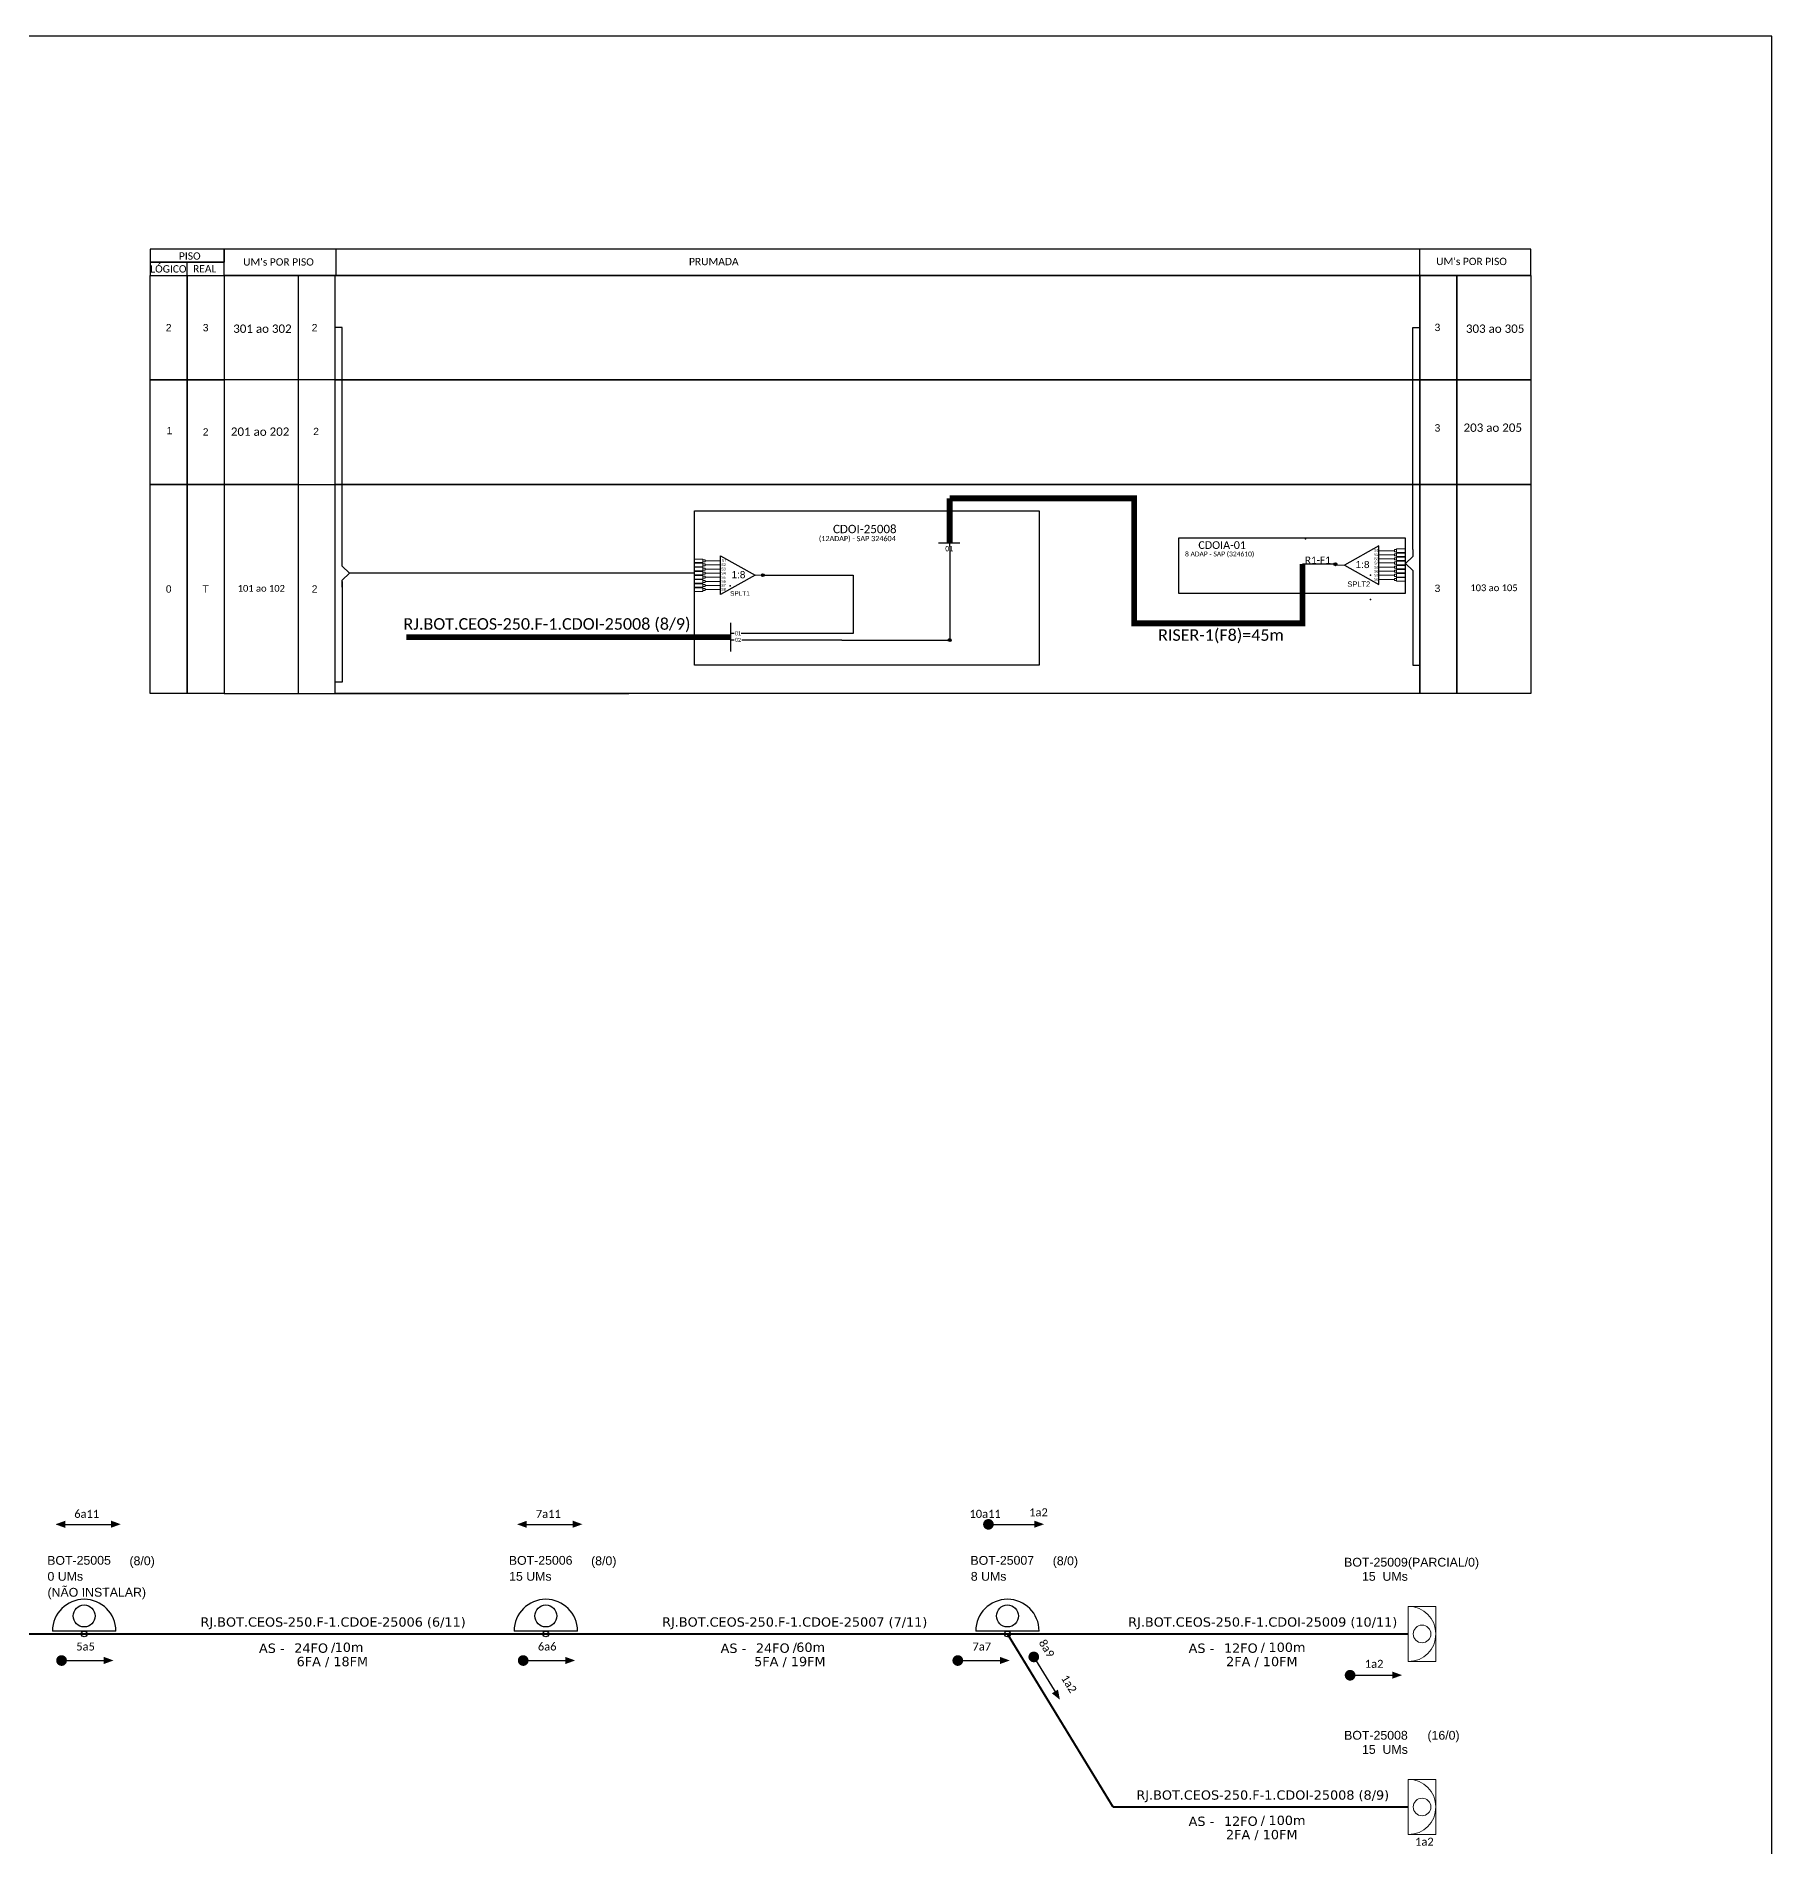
# Model space of a CAD drawing. Header units: metres. Extents: x 694 to 2151, y 611 to 1205.
# Drawn here: x 1234.4 to 1534.9, y 891.5 to 1205 of the extents above; entities that cross this region are included whole.
import ezdxf
from ezdxf.enums import TextEntityAlignment as Align

# ---------------------------------------------------------------- set-up
doc = ezdxf.new("R2010")
doc.units = ezdxf.units.M
for name, color, linetype, lineweight in [("20.0-LEGENDA DOS CDO'S", 1, 'Continuous', 0), ('20.1-CDO_INTERIOR', 1, 'Continuous', 0), ('20.2-CDO_POSTE', 1, 'Continuous', 5), ('40.1-ETIQUETAS', 1, 'Continuous', 20)]:
    doc.layers.add(name, color=color, linetype=linetype, lineweight=lineweight)
for name, color, linetype in [('CABO OPTICO EXISTENTE', 5, 'Continuous'), ('CAP a instalar', 1, 'Continuous'), ('CD de instalação futura', 8, 'Continuous'), ('label_cabos', 7, 'Continuous'), ('SETA', 7, 'Continuous')]:
    doc.layers.add(name, color=color, linetype=linetype)
doc.styles.add('ARIAL', font='arial.ttf')
doc.styles.add('siredit', font='verdana.ttf')
doc.styles.get("Standard").update_dxf_attribs({"font": 'arial.ttf'})
doc.styles.add('WMF-Calibri0', font='calibri.ttf')
doc.linetypes.add('FENCELINE1', pattern='A,0.25,-0.1,[133,ltypeshp.shx,S=0.1,R=0,X=-0.1,Y=0],-0.1,1', length=1.45)

# ---------------------------------------------------------------- blocks, each defined once
blk = doc.blocks.new('CDOE-TEXTO PADRÃO')
at = {"layer": "20.0-LEGENDA DOS CDO'S", "color": 0, "style": 'ARIAL'}
for tag, p in [('CDO_N', (0.49, 7.39)), ('CORDOALHA', (0.5, 4.33)), ('SAP', (0.51, 1.67)), ('SPLITER_1', (0.59, -0.91)), ('SPLITER_2', (0.6, -3.55)), ('(XX-XX_F)S', (0.54, -8.29)), ('(XX-XX_L)S', (0.55, -10.83)), ('UMS', (0.55, -13.15))]:
    blk.add_attdef(tag, p, '', height=1.7, rotation=0.118, dxfattribs=at)
blk.add_attdef('FIBRAS_UTILIZADAS', text='', height=1.7, rotation=0.118, dxfattribs=at).set_placement((19.77, 7.43), align=Align.CENTER)
blk = doc.blocks.new('ETIQUETA_RS5F')
at = {"layer": '40.1-ETIQUETAS', "color": 0, "style": 'siredit'}
blk.add_text('/', height=1.5, dxfattribs=at).set_placement((1.55, -1.95), align=Align.MIDDLE_RIGHT)
for tag, p in [('ETIQUETA_R_PRIMARIA', (1.18, 4.1)), ('ETIQUETA_R_SECUNDARIA', (1.18, 2.1)), ('F_ATIVAS/F_MORTAS', (1.11, -4.24))]:
    blk.add_attdef(tag, text='', height=1.5, dxfattribs=at).set_placement(p, align=Align.MIDDLE_CENTER)
for tag, p in [('TIPO_CABO', (-6.62, -2.12)), ('CAP_CABO', (0.37, -2.09))]:
    blk.add_attdef(tag, text='', height=1.5, dxfattribs=at).set_placement(p, align=Align.MIDDLE_RIGHT)
blk.add_attdef('METROS', text='', height=1.5, dxfattribs=at).set_placement((2.11, -1.95), align=Align.MIDDLE_LEFT)
for tag, p in [('FUSÃO_1', (0.82, -8.39)), ('FUSÃO_2', (0.82, -10.6)), ('FUSÃO_3', (0.82, -12.93)), ('FUSÃO_4', (0.82, -15.14)), ('FUSÃO_5', (0.82, -17.16))]:
    blk.add_attdef(tag, text='', height=1.5, dxfattribs=at).set_placement(p, align=Align.CENTER)
blk = doc.blocks.new('CDOI_INT')
at = {"layer": '20.1-CDO_INTERIOR', "color": 0, "lineweight": 18}
blk.add_lwpolyline([(4.25, -4.25), (4.25, 4.25), (0, 4.25), (0, -4.25)], close=True, dxfattribs=at)
blk.add_circle((2.12, 0), 1.36, dxfattribs=at)
blk.add_arc((0, 0), 4.25, 270, 90, dxfattribs=at)
at = {"layer": "20.0-LEGENDA DOS CDO'S", "color": 0, "style": 'ARIAL'}
for tag, p in [('CDO_N', (-0.08, 10.38)), ('SPLITER_1', (21.18, 10.38)), ('SURVEY', (-0.08, 8.2)), ('SPLITER_2', (21.19, 8.68)), ('SAP', (-0.08, 6.23)), ('1:XX', (5.94, -2.22)), ('UMS', (5.94, -4.24))]:
    blk.add_attdef(tag, p, '', height=1.36, dxfattribs=at)
blk.add_attdef('FIBRAS_UTILIZADAS', text='', height=1.36, dxfattribs=at).set_placement((15.34, 10.38), align=Align.CENTER)
blk = doc.blocks.new('SPLT_1-8_SC-APC')
at = {"color": 1}
blk.add_lwpolyline([(-7.37, -2.1), (-17.04, -7.55), (-7.37, -13), (-7.37, -2.1)], dxfattribs=at)
at = {"color": 3, "lineweight": 0}
for points in [[(-2.99, -3.51), (-7.37, -3.51)], [(-7.37, -4.66), (-2.99, -4.66)], [(-2.41, -3.02), (-2.41, -4)], [(-2.41, -3.02), (0, -3.02)], [(-2.41, -4), (0, -4)], [(-2.41, -4.17), (-2.41, -5.16)], [(-2.41, -4.17), (0, -4.17)], [(-7.37, -5.82), (-2.99, -5.82)], [(-7.37, -6.97), (-2.99, -6.97)], [(-7.37, -8.12), (-2.99, -8.12)], [(-7.37, -9.28), (-2.99, -9.28)], [(-2.41, -5.16), (0, -5.16)], [(-2.41, -5.32), (-2.41, -6.31)], [(-2.41, -5.32), (0, -5.32)], [(-2.41, -6.31), (0, -6.31)], [(-2.41, -6.48), (-2.41, -7.46)], [(-2.41, -6.48), (0, -6.48)], [(-2.41, -7.46), (0, -7.46)], [(-2.41, -7.63), (-2.41, -8.62)], [(-2.41, -7.63), (0, -7.63)], [(-2.41, -8.62), (0, -8.62)], [(-2.41, -8.78), (-2.41, -9.77)], [(-2.41, -8.78), (0, -8.78)], [(-2.41, -9.77), (0, -9.77)], [(-2.41, -9.94), (-2.41, -10.92)], [(-2.41, -9.94), (0, -9.94)], [(-7.37, -10.43), (-2.99, -10.43)], [(-7.37, -11.58), (-2.99, -11.58)], [(-2.41, -10.92), (0, -10.92)], [(-2.41, -11.09), (-2.41, -12.08)], [(-2.41, -11.09), (0, -11.09)], [(-2.41, -12.08), (0, -12.08)]]:
    blk.add_lwpolyline(points, dxfattribs=at)
for points in [[(-2.99, -3.22), (-2.41, -3.22), (-2.41, -3.8), (-2.99, -3.8)], [(-2.99, -4.38), (-2.41, -4.38), (-2.41, -4.95), (-2.99, -4.95)], [(-2.99, -5.53), (-2.41, -5.53), (-2.41, -6.1), (-2.99, -6.1)], [(-2.99, -6.68), (-2.41, -6.68), (-2.41, -7.26), (-2.99, -7.26)], [(-2.99, -7.84), (-2.41, -7.84), (-2.41, -8.41), (-2.99, -8.41)], [(-2.99, -8.99), (-2.41, -8.99), (-2.41, -9.56), (-2.99, -9.56)], [(-2.99, -10.14), (-2.41, -10.14), (-2.41, -10.72), (-2.99, -10.72)], [(-2.99, -11.3), (-2.41, -11.3), (-2.41, -11.87), (-2.99, -11.87)]]:
    blk.add_lwpolyline(points, close=True, dxfattribs=at)
at = {"color": 1, "lineweight": 0}
blk.add_lwpolyline([(-17.04, -7.55), (-19.26, -7.55)], dxfattribs=at)
at = {"color": 1, "style": 'ARIAL'}
for s, height, p in [('S1', 0.75, (-8.74, -3.78)), ('S2', 0.75, (-8.74, -4.97)), ('1:8', 2, (-13.91, -8.4)), ('S3', 0.75, (-8.74, -6.18)), ('S4', 0.75, (-8.74, -7.36)), ('S5', 0.75, (-8.74, -8.57)), ('S6', 0.75, (-8.74, -9.69)), ('S7', 0.75, (-8.74, -10.78)), ('S8', 0.75, (-8.74, -11.9))]:
    blk.add_text(s, height=height, dxfattribs=at).set_placement(p)
blk = doc.blocks.new('SPLITTER_')
blk.add_point((0, 0))
at = {"style": 'ARIAL', "flags": 4}
blk.add_attdef('SPLT', (0, -3.26), '', height=1.5, dxfattribs=at)
blk = doc.blocks.new('A$C415C251F')
at = {"color": 3}
blk.add_point((0, 0), dxfattribs=at)
blk = doc.blocks.new('LEG_CDOIA8_C-SPLT_DIR')
at = {"color": 3}
blk.add_blockref('A$C415C251F', (0, 0), dxfattribs=at)
at = {"color": 1, "style": 'WMF-Calibri0', "flags": 4}
blk.add_attdef('CDO', (-26.84, -2.61), '', height=2, dxfattribs=at)
blk.add_attdef('MODELO', text='', height=1.5, dxfattribs=at).set_placement((-22.23, -4.54), align=Align.CENTER)
at = {"style": 'ARIAL', "flags": 4}
blk.add_attdef('SPLITAGEM', text='', height=1.5, dxfattribs=at).set_placement((-18.36, -12.59), align=Align.CENTER)
blk = doc.blocks.new('SPLT_1-8_SC-APC_ESQ')
at = {"color": 3, "lineweight": 0}
for points in [[(2.41, -3.02), (0, -3.02)], [(2.41, -4), (0, -4)], [(2.41, -4.17), (0, -4.17)], [(2.41, -3.02), (2.41, -4)], [(2.41, -4.17), (2.41, -5.16)], [(2.99, -3.51), (7.37, -3.51)], [(7.37, -4.66), (2.99, -4.66)], [(2.41, -5.16), (0, -5.16)], [(2.41, -5.32), (0, -5.32)], [(2.41, -6.31), (0, -6.31)], [(2.41, -6.48), (0, -6.48)], [(2.41, -7.46), (0, -7.46)], [(2.41, -7.63), (0, -7.63)], [(2.41, -8.62), (0, -8.62)], [(2.41, -8.78), (0, -8.78)], [(2.41, -9.77), (0, -9.77)], [(2.41, -9.94), (0, -9.94)], [(2.41, -5.32), (2.41, -6.31)], [(2.41, -6.48), (2.41, -7.46)], [(2.41, -7.63), (2.41, -8.62)], [(2.41, -8.78), (2.41, -9.77)], [(2.41, -9.94), (2.41, -10.92)], [(7.37, -5.82), (2.99, -5.82)], [(7.37, -6.97), (2.99, -6.97)], [(7.37, -8.12), (2.99, -8.12)], [(7.37, -9.28), (2.99, -9.28)], [(2.41, -10.92), (0, -10.92)], [(2.41, -11.09), (0, -11.09)], [(2.41, -12.08), (0, -12.08)], [(2.41, -11.09), (2.41, -12.08)], [(7.37, -10.43), (2.99, -10.43)], [(7.37, -11.58), (2.99, -11.58)]]:
    blk.add_lwpolyline(points, dxfattribs=at)
for points in [[(2.99, -3.22), (2.41, -3.22), (2.41, -3.8), (2.99, -3.8)], [(2.99, -4.38), (2.41, -4.38), (2.41, -4.95), (2.99, -4.95)], [(2.99, -5.53), (2.41, -5.53), (2.41, -6.1), (2.99, -6.1)], [(2.99, -6.68), (2.41, -6.68), (2.41, -7.26), (2.99, -7.26)], [(2.99, -7.84), (2.41, -7.84), (2.41, -8.41), (2.99, -8.41)], [(2.99, -8.99), (2.41, -8.99), (2.41, -9.56), (2.99, -9.56)], [(2.99, -10.14), (2.41, -10.14), (2.41, -10.72), (2.99, -10.72)], [(2.99, -11.3), (2.41, -11.3), (2.41, -11.87), (2.99, -11.87)]]:
    blk.add_lwpolyline(points, close=True, dxfattribs=at)
at = {"color": 1}
blk.add_lwpolyline([(7.37, -2.1), (17.04, -7.55), (7.37, -13), (7.37, -2.1)], dxfattribs=at)
at = {"color": 1, "lineweight": 0}
blk.add_lwpolyline([(17.04, -7.55), (19.26, -7.55)], dxfattribs=at)
at = {"color": 1, "style": 'ARIAL'}
for s, height, p in [('S2', 0.75, (7.56, -4.97)), ('S1', 0.75, (7.7, -3.78)), ('S5', 0.75, (7.55, -8.57)), ('S3', 0.75, (7.55, -6.18)), ('S4', 0.75, (7.55, -7.36)), ('S6', 0.75, (7.55, -9.69)), ('S7', 0.75, (7.55, -10.78)), ('1:8', 2, (10.45, -8.4)), ('S8', 0.75, (7.55, -11.9))]:
    blk.add_text(s, height=height, dxfattribs=at).set_placement(p)

msp = doc.modelspace()

# ---------------------------------------------------------------- hatches: boundary and pattern name
h = msp.add_hatch(color=3)
h.dxf.hatch_style = 1
edge = h.paths.add_edge_path()
edge.add_arc((1459.32, 1113.55), 0.256, 0, 360)
h = msp.add_hatch(color=3)
h.dxf.hatch_style = 1
edge = h.paths.add_edge_path()
edge.add_arc((1360.22, 1111.66), 0.256, 0, 360)
h = msp.add_hatch(color=3)
h.dxf.hatch_style = 1
edge = h.paths.add_edge_path()
edge.add_arc((1392.54, 1100.41), 0.256, 0, 360)

# ---------------------------------------------------------------- linework, layer by layer
for p, q in [((1266.93, 1168.12), (1266.93, 1168.12)), ((1266.93, 1168.12), (1266.93, 1165.84)), ((1390.74, 1168.12), (1266.93, 1168.12)), ((1266.93, 1168.12), (1266.93, 1168.12)), ((1266.93, 1168.12), (1266.93, 1165.84)), ((1390.74, 1168.12), (1266.93, 1168.12)), ((1493.14, 1168.12), (1390.74, 1168.12)), ((1493.14, 1168.12), (1473.94, 1168.12)), ((1473.94, 1163.57), (1473.94, 1168.12)), ((1473.94, 1163.57), (1473.94, 1168.12)), ((1493.14, 1163.57), (1493.14, 1168.12)), ((1493.14, 1163.57), (1493.14, 1168.12)), ((1473.94, 1163.57), (1266.93, 1163.57)), ((1266.93, 1163.57), (1473.94, 1163.57)), ((1473.94, 1163.57), (1266.93, 1163.57)), ((1266.93, 1163.57), (1473.94, 1163.57)), ((1279.73, 1163.57), (1279.73, 1091.15)), ((1286.12, 1163.57), (1286.12, 1091.15)), ((1480.34, 1163.57), (1473.94, 1163.57)), ((1473.94, 1163.57), (1473.94, 1145.46)), ((1473.94, 1163.57), (1480.34, 1163.57)), ((1473.94, 1145.46), (1473.94, 1163.57)), ((1480.34, 1163.57), (1473.94, 1163.57)), ((1473.94, 1163.57), (1473.94, 1145.46)), ((1473.94, 1163.57), (1480.34, 1163.57)), ((1473.94, 1145.46), (1473.94, 1163.57)), ((1493.14, 1163.57), (1480.34, 1163.57)), ((1480.34, 1163.57), (1493.14, 1163.57)), ((1480.34, 1145.46), (1480.34, 1163.57)), ((1480.34, 1163.57), (1480.34, 1145.46)), ((1493.14, 1163.57), (1480.34, 1163.57)), ((1480.34, 1163.57), (1493.14, 1163.57)), ((1480.34, 1145.46), (1480.34, 1163.57)), ((1480.34, 1163.57), (1480.34, 1145.46)), ((1493.14, 1163.57), (1493.14, 1145.46)), ((1493.14, 1163.57), (1493.14, 1145.46)), ((1254.13, 1145.46), (1260.53, 1145.46)), ((1254.13, 1127.36), (1254.13, 1145.46)), ((1254.13, 1145.46), (1260.53, 1145.46)), ((1254.13, 1127.36), (1254.13, 1145.46)), ((1260.53, 1145.46), (1260.53, 1127.36)), ((1260.53, 1145.46), (1266.93, 1145.46)), ((1260.53, 1127.36), (1260.53, 1145.46)), ((1260.53, 1145.46), (1260.53, 1127.36)), ((1260.53, 1145.46), (1266.93, 1145.46)), ((1260.53, 1127.36), (1260.53, 1145.46)), ((1266.93, 1145.46), (1266.93, 1127.36)), ((1279.73, 1145.46), (1266.93, 1145.46)), ((1266.93, 1145.46), (1266.93, 1127.36)), ((1266.93, 1145.46), (1266.93, 1127.36)), ((1279.73, 1145.46), (1266.93, 1145.46)), ((1266.93, 1145.46), (1266.93, 1127.36)), ((1473.94, 1145.46), (1286.12, 1145.46)), ((1473.94, 1145.46), (1286.12, 1145.46)), ((1480.34, 1145.46), (1473.94, 1145.46)), ((1480.34, 1145.46), (1473.94, 1145.46)), ((1493.14, 1145.46), (1480.34, 1145.46)), ((1493.14, 1145.46), (1480.34, 1145.46)), ((1254.13, 1127.36), (1260.53, 1127.36)), ((1254.13, 1091.15), (1254.13, 1127.36)), ((1260.53, 1127.36), (1254.13, 1127.36)), ((1254.13, 1127.36), (1260.53, 1127.36)), ((1254.13, 1091.15), (1254.13, 1127.36)), ((1260.53, 1127.36), (1254.13, 1127.36)), ((1260.53, 1127.36), (1260.53, 1091.15)), ((1260.53, 1127.36), (1266.93, 1127.36)), ((1260.53, 1091.15), (1260.53, 1127.36)), ((1266.93, 1127.36), (1260.53, 1127.36)), ((1260.53, 1127.36), (1260.53, 1091.15)), ((1260.53, 1127.36), (1266.93, 1127.36)), ((1260.53, 1091.15), (1260.53, 1127.36)), ((1266.93, 1127.36), (1260.53, 1127.36)), ((1266.93, 1127.36), (1266.93, 1091.15)), ((1279.73, 1127.36), (1266.93, 1127.36)), ((1266.93, 1127.36), (1266.93, 1091.15)), ((1266.93, 1127.36), (1279.73, 1127.36)), ((1266.93, 1127.36), (1266.93, 1091.15)), ((1279.73, 1127.36), (1266.93, 1127.36)), ((1266.93, 1127.36), (1266.93, 1091.15)), ((1266.93, 1127.36), (1279.73, 1127.36)), ((1266.93, 1091.15), (1336.97, 1091.15)), ((1266.93, 1091.15), (1336.97, 1091.15))]:
    msp.add_line(p, q)
at = {"color": 8}
msp.add_line((1248.19, 928.83), (1237.2, 928.83), dxfattribs=at)
at = {"color": 5}
msp.add_line((1408.04, 928.83), (1397.05, 928.83), dxfattribs=at)
at = {"color": 7}
msp.add_lwpolyline([(693.87, 610.98), (1534.87, 610.98), (1534.87, 1204.98), (693.87, 1204.98)], close=True, dxfattribs=at)
at = {"color": 0}
for points in [[(1254.13, 1165.84), (1266.93, 1165.84), (1266.93, 1168.12), (1254.13, 1168.12)], [(1254.13, 1165.84), (1266.93, 1165.84), (1266.93, 1168.12), (1254.13, 1168.12)], [(1254.13, 1163.57), (1266.93, 1163.57), (1266.93, 1165.84), (1254.13, 1165.84)], [(1254.13, 1163.57), (1266.93, 1163.57), (1266.93, 1165.84), (1254.13, 1165.84)]]:
    msp.add_lwpolyline(points, close=True, dxfattribs=at)
for points in [[(1286.31, 1163.57), (1286.31, 1168.12)], [(1286.31, 1163.57), (1286.31, 1168.12)], [(1260.53, 1163.57), (1260.53, 1165.84)], [(1260.53, 1163.57), (1260.53, 1165.84)], [(1286.12, 1145.46), (1279.73, 1145.46)], [(1286.12, 1145.46), (1279.73, 1145.46)], [(1286.12, 1145.46), (1473.94, 1145.46), (1473.94, 1127.36), (1286.12, 1127.36)], [(1286.12, 1145.46), (1473.94, 1145.46), (1473.94, 1127.36), (1286.12, 1127.36)], [(1279.73, 1127.36), (1286.12, 1127.36)], [(1279.73, 1127.36), (1286.12, 1127.36)], [(1286.12, 1127.36), (1473.94, 1127.36), (1473.94, 1091.15), (1286.12, 1091.15)], [(1286.12, 1127.36), (1473.94, 1127.36), (1473.94, 1091.15), (1286.12, 1091.15)], [(1266.93, 1091.15), (1254.13, 1091.15)]]:
    msp.add_lwpolyline(points)
for points in [[(1254.13, 1163.57), (1260.53, 1163.57), (1260.53, 1145.46), (1254.13, 1145.46)], [(1254.13, 1163.57), (1260.53, 1163.57), (1260.53, 1145.46), (1254.13, 1145.46)], [(1260.53, 1163.57), (1266.93, 1163.57), (1266.93, 1145.46), (1260.53, 1145.46)], [(1260.53, 1163.57), (1266.93, 1163.57), (1266.93, 1145.46), (1260.53, 1145.46)], [(1473.94, 1145.46), (1480.34, 1145.46), (1480.34, 1127.36), (1473.94, 1127.36)], [(1473.94, 1145.46), (1480.34, 1145.46), (1480.34, 1127.36), (1473.94, 1127.36)], [(1480.34, 1145.46), (1493.14, 1145.46), (1493.14, 1127.36), (1480.34, 1127.36)], [(1480.34, 1145.46), (1493.14, 1145.46), (1493.14, 1127.36), (1480.34, 1127.36)], [(1473.94, 1127.36), (1480.34, 1127.36), (1480.34, 1091.15), (1473.94, 1091.15)], [(1473.94, 1127.36), (1480.34, 1127.36), (1480.34, 1091.15), (1473.94, 1091.15)], [(1480.34, 1127.36), (1493.14, 1127.36), (1493.14, 1091.15), (1480.34, 1091.15)], [(1480.34, 1127.36), (1493.14, 1127.36), (1493.14, 1091.15), (1480.34, 1091.15)]]:
    msp.add_lwpolyline(points, close=True)
at = {"color": 3}
for points in [[(1287.38, 1125.16), (1287.38, 1154.53), (1286.12, 1154.53)], [(1472.71, 1116.1), (1472.71, 1154.52), (1473.94, 1154.52)], [(1287.38, 1113.2), (1287.38, 1127.36)], [(1287.38, 1109.56), (1287.38, 1110.79), (1288.64, 1111.99), (1287.38, 1113.2), (1287.38, 1113.2)], [(1472.71, 1116.1), (1472.71, 1114.87), (1471.46, 1113.66), (1472.71, 1112.46), (1472.71, 1112.46)], [(1287.38, 1110.55), (1287.38, 1093.13), (1286.12, 1093.13)], [(1348.34, 1111.99), (1288.64, 1111.99)], [(1360.22, 1111.66), (1375.82, 1111.66)], [(1375.82, 1111.66), (1375.82, 1101.57)], [(1472.71, 1112.46), (1472.71, 1096.09), (1473.94, 1096.09)], [(1355.22, 1101.57), (1354.57, 1101.57)], [(1375.82, 1101.57), (1356.44, 1101.57)]]:
    msp.add_lwpolyline(points, dxfattribs=at)
at = {"color": 1}
for points in [[(1408.06, 1096.06), (1348.34, 1096.06), (1348.34, 1122.8), (1408.06, 1122.8)], [(1408.06, 1122.8), (1408.06, 1096.06)], [(1354.57, 1103.41), (1354.61, 1098.44)]]:
    msp.add_lwpolyline(points, dxfattribs=at)
at = {"color": 5, "const_width": 1}
for points in [[(1392.54, 1124.97), (1392.54, 1117.24), (1392.54, 1117.24), (1392.54, 1117.24)], [(1453.61, 1113.57), (1453.61, 1103.31), (1424.49, 1103.31), (1424.49, 1124.97), (1392.54, 1124.97)]]:
    msp.add_lwpolyline(points, dxfattribs=at)
at = {"color": 5}
for points in [[(1390.59, 1117.24), (1394.3, 1117.24)], [(1392.54, 1116.63), (1392.54, 1117.24)], [(1392.54, 1116.63), (1392.54, 1100.42)], [(1459.57, 1113.57), (1453.61, 1113.57)]]:
    msp.add_lwpolyline(points, dxfattribs=at)
at = {"color": 1}
msp.add_lwpolyline([(1471.4, 1108.49), (1432.19, 1108.49), (1432.19, 1118.14), (1471.4, 1118.14)], close=True, dxfattribs=at)
at = {"color": 1, "const_width": 1}
msp.add_lwpolyline([(1298.47, 1100.93), (1354.59, 1100.93)], dxfattribs=at)
at = {"color": 2}
for points in [[(1355.22, 1100.42), (1354.57, 1100.42)], [(1373.87, 1100.42), (1356.57, 1100.42)], [(1373.87, 1100.42), (1392.28, 1100.42)]]:
    msp.add_lwpolyline(points, dxfattribs=at)
at = {"const_width": 0.924}
for points in [[(1398.79, 947.3, 1), (1399.71, 947.3, 1)], [(1406.86, 924.74, 1), (1407.34, 923.95, 1)], [(1238.32, 923.72, 1), (1239.25, 923.72, 1)], [(1318.24, 923.72, 1), (1319.17, 923.72, 1)], [(1393.48, 923.72, 1), (1394.41, 923.72, 1)]]:
    msp.add_lwpolyline(points, format="xyb", close=True, dxfattribs=at)
at = {"color": 8, "const_width": 0.924}
msp.add_lwpolyline([(1461.4, 921.17, 1), (1462.33, 921.17, 1)], format="xyb", close=True, dxfattribs=at)
at = {"color": 3}
for centre in [(1459.32, 1113.55), (1360.22, 1111.66), (1392.54, 1100.41)]:
    msp.add_circle(centre, 0.256, dxfattribs=at)
at = {"color": 8}
for centre, radius in [((1242.7, 931.44), 1.9), ((1242.7, 928.32), 0.509)]:
    msp.add_circle(centre, radius, dxfattribs=at)
at = {"color": 5}
for centre, radius in [((1402.54, 931.44), 1.9), ((1402.54, 928.32), 0.509)]:
    msp.add_circle(centre, radius, dxfattribs=at)
at = {"color": 8}
msp.add_arc((1242.7, 928.83), 5.49, 0, 180, dxfattribs=at)
at = {"color": 5}
msp.add_arc((1402.54, 928.83), 5.49, 0, 180, dxfattribs=at)
msp.add_point((1465.41, 1107.42))
at = {"layer": 'CAP a instalar', "color": 7, "linetype": 'FENCELINE1', "ltscale": 6, "const_width": 0.37}
for points in [[(1162.78, 928.32), (1242.7, 928.32)], [(1242.7, 928.32), (1322.62, 928.32)], [(1322.62, 928.32), (1402.54, 928.32)]]:
    msp.add_lwpolyline(points, dxfattribs=at)
at = {"layer": 'CAP a instalar', "color": 1, "linetype": 'FENCELINE1', "ltscale": 6, "const_width": 0.37}
for points in [[(1402.54, 928.32), (1420.82, 898.36)], [(1420.82, 898.36), (1471.94, 898.36)]]:
    msp.add_lwpolyline(points, dxfattribs=at)
at = {"layer": 'CAP a instalar', "color": 8, "linetype": 'FENCELINE1', "ltscale": 6, "const_width": 0.37}
msp.add_lwpolyline([(1402.54, 928.32), (1471.94, 928.32)], dxfattribs=at)
at = {"layer": 'label_cabos', "color": 7}
msp.add_line((1328.11, 928.83), (1317.12, 928.83), dxfattribs=at)
for centre, radius in [((1322.62, 931.44), 1.9), ((1322.62, 928.32), 0.509)]:
    msp.add_circle(centre, radius, dxfattribs=at)
msp.add_arc((1322.62, 928.83), 5.49, 0, 180, dxfattribs=at)
at = {"layer": 'SETA'}
for points in [[(1239.41, 947.3), (1247.35, 947.3)], [(1319.33, 947.3), (1327.27, 947.3)], [(1399.25, 947.3), (1407.19, 947.3)], [(1238.78, 923.72), (1246.73, 923.72)], [(1318.71, 923.72), (1326.65, 923.72)], [(1393.94, 923.72), (1401.89, 923.72)], [(1406.95, 924.6), (1411.07, 917.81)]]:
    msp.add_lwpolyline(points, dxfattribs=at)
at = {"layer": 'SETA', "color": 8}
msp.add_lwpolyline([(1461.87, 921.17), (1469.81, 921.17)], dxfattribs=at)
at = {"layer": 'SETA'}
for points in [[(1239.41, 946.69), (1237.72, 947.3), (1239.41, 947.92)], [(1247.35, 947.94), (1249.04, 947.32), (1247.35, 946.71)], [(1319.33, 946.69), (1317.64, 947.3), (1319.33, 947.92)], [(1327.27, 947.94), (1328.97, 947.32), (1327.27, 946.71)], [(1407.19, 947.94), (1408.89, 947.32), (1407.19, 946.71)], [(1246.09, 924.35), (1247.78, 923.73), (1246.09, 923.11)], [(1326.01, 924.35), (1327.7, 923.73), (1326.01, 923.11)], [(1401.25, 924.35), (1402.94, 923.73), (1401.25, 923.11)], [(1411.28, 918.68), (1411.63, 916.92), (1410.23, 918.04)]]:
    msp.add_solid(points, dxfattribs=at)
at = {"layer": 'SETA', "color": 8}
msp.add_solid([(1469.17, 921.8), (1470.86, 921.19), (1469.17, 920.57)], dxfattribs=at)

# ---------------------------------------------------------------- block references
at = {"color": 3}
ref = msp.add_blockref('LEG_CDOIA8_C-SPLT_DIR', (1454.12, 1117.94), dxfattribs=dict(at, xscale=0.66762750171074, yscale=0.6676275017106832, zscale=0.6676275017106822))
ref.add_attrib('CDO', 'CDOIA-01', (1435.59, 1116.2), dxfattribs={"color": 1, "height": 1.335, "style": 'WMF-Calibri0'})
ref.add_attrib('MODELO', '8 ADAP - SAP (324610)', dxfattribs={"color": 1, "height": 0.8345, "style": 'WMF-Calibri0'}).set_placement((1439.27, 1114.91), align=Align.CENTER)
at = {"color": 3, "xscale": 0.616000000000019, "yscale": 0.616000000000019, "zscale": 0.616000000000019}
msp.add_blockref('SPLT_1-8_SC-APC', (1471.4, 1118.06), dxfattribs=at)
at = {"xscale": 0.616, "yscale": 0.616, "zscale": 0.616}
msp.add_blockref('SPLT_1-8_SC-APC_ESQ', (1348.34, 1116.3), dxfattribs=at)
ref = msp.add_blockref('SPLITTER_', (1465.41, 1111.65), dxfattribs=dict(xscale=-0.616000000000019, yscale=0.616000000000019, zscale=0.616000000000019))
ref.add_attrib('SPLT', 'SPLT2', (1461.39, 1109.65), dxfattribs={"height": 0.924, "style": 'ARIAL'})
ref = msp.add_blockref('SPLITTER_', (1354.53, 1109.82), dxfattribs=dict(xscale=0.532224000000121, yscale=0.532224000000121, zscale=0.532224000000121))
ref.add_attrib('SPLT', 'SPLT1', (1354.53, 1108.09), dxfattribs={"height": 0.798, "style": 'ARIAL'})
at = {"layer": '20.2-CDO_POSTE', "color": 8}
ref = msp.add_blockref('CDOE-TEXTO PADRÃO', (1242.85, 930.06), dxfattribs=dict(at, xscale=0.8979227162429813, yscale=0.8979227162429813, zscale=0.8979227162429813))
ref.add_attrib('CDO_N', 'BOT-25005', (1236.3, 940.29), dxfattribs={"layer": "20.0-LEGENDA DOS CDO'S", "color": 0, "height": 1.526, "rotation": 0.118, "style": 'ARIAL'})
ref.add_attrib('CORDOALHA', '0 UMs', (1236.35, 937.53), dxfattribs={"layer": "20.0-LEGENDA DOS CDO'S", "color": 0, "height": 1.526, "rotation": 0.118, "style": 'ARIAL'})
ref.add_attrib('SAP', '(NÃO INSTALAR)', (1236.35, 934.76), dxfattribs={"layer": "20.0-LEGENDA DOS CDO'S", "color": 0, "height": 1.5263, "rotation": 0.118, "style": 'ARIAL'})
ref.add_attrib('FIBRAS_UTILIZADAS', '       (8/0)', dxfattribs={"layer": "20.0-LEGENDA DOS CDO'S", "color": 0, "height": 1.5263, "rotation": 0.118, "style": 'ARIAL'}).set_placement((1250.66, 940.22), align=Align.CENTER)
at = {"layer": '20.2-CDO_POSTE', "color": 7}
ref = msp.add_blockref('CDOE-TEXTO PADRÃO', (1322.77, 930.06), dxfattribs=dict(at, xscale=0.8979227162429813, yscale=0.8979227162429813, zscale=0.8979227162429813))
ref.add_attrib('CDO_N', 'BOT-25006', (1316.22, 940.29), dxfattribs={"layer": "20.0-LEGENDA DOS CDO'S", "color": 0, "height": 1.526, "rotation": 0.118, "style": 'ARIAL'})
ref.add_attrib('CORDOALHA', '15 UMs', (1316.27, 937.53), dxfattribs={"layer": "20.0-LEGENDA DOS CDO'S", "color": 0, "height": 1.526, "rotation": 0.118, "style": 'ARIAL'})
ref.add_attrib('FIBRAS_UTILIZADAS', '       (8/0)', dxfattribs={"layer": "20.0-LEGENDA DOS CDO'S", "color": 0, "height": 1.5263, "rotation": 0.118, "style": 'ARIAL'}).set_placement((1330.58, 940.22), align=Align.CENTER)
ref = msp.add_blockref('CDOE-TEXTO PADRÃO', (1402.69, 930.06), dxfattribs=dict(at, xscale=0.8979227162429813, yscale=0.8979227162429813, zscale=0.8979227162429813))
ref.add_attrib('CDO_N', 'BOT-25007', (1396.14, 940.29), dxfattribs={"layer": "20.0-LEGENDA DOS CDO'S", "color": 0, "height": 1.526, "rotation": 0.118, "style": 'ARIAL'})
ref.add_attrib('CORDOALHA', '8 UMs', (1396.2, 937.53), dxfattribs={"layer": "20.0-LEGENDA DOS CDO'S", "color": 0, "height": 1.526, "rotation": 0.118, "style": 'ARIAL'})
ref.add_attrib('FIBRAS_UTILIZADAS', '       (8/0)', dxfattribs={"layer": "20.0-LEGENDA DOS CDO'S", "color": 0, "height": 1.5263, "rotation": 0.118, "style": 'ARIAL'}).set_placement((1410.5, 940.22), align=Align.CENTER)
at = {"layer": 'CAP a instalar', "color": 7, "linetype": 'FENCELINE1', "ltscale": 7}
ref = msp.add_blockref('ETIQUETA_RS5F', (1284.51, 928.13), dxfattribs=dict(at, xscale=1.077507242462956, yscale=1.077507242462956, zscale=1.077507242462956))
ref.add_attrib('ETIQUETA_R_SECUNDARIA', 'RJ.BOT.CEOS-250.F-1.CDOE-25006 (6/11)', dxfattribs={"layer": '40.1-ETIQUETAS', "color": 0, "height": 1.6163, "style": 'siredit'}).set_placement((1285.79, 930.39), align=Align.MIDDLE_CENTER)
ref.add_attrib('TIPO_CABO', 'AS -', dxfattribs={"layer": '40.1-ETIQUETAS', "color": 0, "height": 1.616, "style": 'siredit'}).set_placement((1277.39, 925.85), align=Align.MIDDLE_RIGHT)
ref.add_attrib('CAP_CABO', '24FO', dxfattribs={"layer": '40.1-ETIQUETAS', "color": 0, "height": 1.616, "style": 'siredit'}).set_placement((1284.91, 925.87), align=Align.MIDDLE_RIGHT)
ref.add_attrib('METROS', '10m', dxfattribs={"layer": '40.1-ETIQUETAS', "color": 0, "height": 1.616, "style": 'siredit'}).set_placement((1286.06, 926.02), align=Align.MIDDLE_LEFT)
ref.add_attrib('F_ATIVAS/F_MORTAS', '6FA / 18FM', dxfattribs={"layer": '40.1-ETIQUETAS', "color": 0, "height": 1.616, "style": 'siredit'}).set_placement((1285.66, 923.55), align=Align.MIDDLE_CENTER)
ref = msp.add_blockref('ETIQUETA_RS5F', (1364.44, 928.13), dxfattribs=dict(at, xscale=1.077507242462956, yscale=1.077507242462956, zscale=1.077507242462956))
ref.add_attrib('ETIQUETA_R_SECUNDARIA', 'RJ.BOT.CEOS-250.F-1.CDOE-25007 (7/11)', dxfattribs={"layer": '40.1-ETIQUETAS', "color": 0, "height": 1.6163, "style": 'siredit'}).set_placement((1365.71, 930.39), align=Align.MIDDLE_CENTER)
ref.add_attrib('TIPO_CABO', 'AS -', dxfattribs={"layer": '40.1-ETIQUETAS', "color": 0, "height": 1.616, "style": 'siredit'}).set_placement((1357.31, 925.85), align=Align.MIDDLE_RIGHT)
ref.add_attrib('CAP_CABO', '24FO', dxfattribs={"layer": '40.1-ETIQUETAS', "color": 0, "height": 1.616, "style": 'siredit'}).set_placement((1364.83, 925.87), align=Align.MIDDLE_RIGHT)
ref.add_attrib('METROS', '60m', dxfattribs={"layer": '40.1-ETIQUETAS', "color": 0, "height": 1.616, "style": 'siredit'}).set_placement((1365.98, 926.02), align=Align.MIDDLE_LEFT)
ref.add_attrib('F_ATIVAS/F_MORTAS', '5FA / 19FM', dxfattribs={"layer": '40.1-ETIQUETAS', "color": 0, "height": 1.616, "style": 'siredit'}).set_placement((1364.87, 923.55), align=Align.MIDDLE_CENTER)
at = {"layer": 'CAP a instalar', "color": 8, "linetype": 'FENCELINE1', "ltscale": 7}
ref = msp.add_blockref('ETIQUETA_RS5F', (1445.46, 928.13), dxfattribs=dict(at, xscale=1.077507242462116, yscale=1.077507242462116, zscale=1.077507242462116))
ref.add_attrib('ETIQUETA_R_SECUNDARIA', 'RJ.BOT.CEOS-250.F-1.CDOI-25009 (10/11)', dxfattribs={"layer": 'CABO OPTICO EXISTENTE', "color": 0, "height": 1.6163, "style": 'siredit'}).set_placement((1446.74, 930.39), align=Align.MIDDLE_CENTER)
ref.add_attrib('TIPO_CABO', 'AS -', dxfattribs={"layer": '40.1-ETIQUETAS', "color": 0, "height": 1.616, "style": 'siredit'}).set_placement((1438.33, 925.85), align=Align.MIDDLE_RIGHT)
ref.add_attrib('CAP_CABO', '12FO', dxfattribs={"layer": '40.1-ETIQUETAS', "color": 0, "height": 1.616, "style": 'siredit'}).set_placement((1445.86, 925.87), align=Align.MIDDLE_RIGHT)
ref.add_attrib('METROS', '100m', dxfattribs={"layer": '40.1-ETIQUETAS', "color": 0, "height": 1.616, "style": 'siredit'}).set_placement((1447.74, 926.02), align=Align.MIDDLE_LEFT)
ref.add_attrib('F_ATIVAS/F_MORTAS', '2FA / 10FM', dxfattribs={"layer": '40.1-ETIQUETAS', "color": 0, "height": 1.616, "style": 'siredit'}).set_placement((1446.58, 923.55), align=Align.MIDDLE_CENTER)
at = {"layer": 'CAP a instalar', "color": 1, "linetype": 'FENCELINE1', "ltscale": 7}
ref = msp.add_blockref('ETIQUETA_RS5F', (1445.46, 898.16), dxfattribs=dict(at, xscale=1.077507242462116, yscale=1.077507242462116, zscale=1.077507242462116))
ref.add_attrib('ETIQUETA_R_SECUNDARIA', 'RJ.BOT.CEOS-250.F-1.CDOI-25008 (8/9)', dxfattribs={"layer": 'CABO OPTICO EXISTENTE', "color": 0, "height": 1.6163, "style": 'siredit'}).set_placement((1446.74, 900.43), align=Align.MIDDLE_CENTER)
ref.add_attrib('TIPO_CABO', 'AS -', dxfattribs={"layer": '40.1-ETIQUETAS', "color": 0, "height": 1.616, "style": 'siredit'}).set_placement((1438.33, 895.88), align=Align.MIDDLE_RIGHT)
ref.add_attrib('CAP_CABO', '12FO', dxfattribs={"layer": '40.1-ETIQUETAS', "color": 0, "height": 1.616, "style": 'siredit'}).set_placement((1445.86, 895.9), align=Align.MIDDLE_RIGHT)
ref.add_attrib('METROS', '100m', dxfattribs={"layer": '40.1-ETIQUETAS', "color": 0, "height": 1.616, "style": 'siredit'}).set_placement((1447.74, 896.05), align=Align.MIDDLE_LEFT)
ref.add_attrib('F_ATIVAS/F_MORTAS', '2FA / 10FM', dxfattribs={"layer": '40.1-ETIQUETAS', "color": 0, "height": 1.616, "style": 'siredit'}).set_placement((1446.56, 893.58), align=Align.MIDDLE_CENTER)
at = {"layer": 'CD de instalação futura', "color": 8, "ltscale": 11}
ref = msp.add_blockref('CDOI_INT', (1471.94, 928.32), dxfattribs=dict(at, xscale=1.122787923693115, yscale=1.122787923693115, zscale=1.122787923693115))
ref.add_attrib('CDO_N', 'BOT-25009', dxfattribs={"layer": "20.0-LEGENDA DOS CDO'S", "color": 0, "height": 1.527, "style": 'ARIAL'}).set_placement((1471.85, 939.98), align=Align.RIGHT)
ref.add_attrib('FIBRAS_UTILIZADAS', '    (PARCIAL/0)', dxfattribs={"layer": "20.0-LEGENDA DOS CDO'S", "color": 0, "height": 1.5243, "style": 'ARIAL'}).set_placement((1476.85, 939.98), align=Align.CENTER)
ref.add_attrib('SURVEY', '15  UMs', dxfattribs={"layer": "20.0-LEGENDA DOS CDO'S", "color": 0, "height": 1.527, "style": 'ARIAL'}).set_placement((1471.86, 937.53), align=Align.RIGHT)
at = {"layer": 'CD de instalação futura', "color": 1, "ltscale": 11}
ref = msp.add_blockref('CDOI_INT', (1471.94, 898.36), dxfattribs=dict(at, xscale=1.122787923693115, yscale=1.122787923693115, zscale=1.122787923693115))
ref.add_attrib('CDO_N', 'BOT-25008', dxfattribs={"layer": "20.0-LEGENDA DOS CDO'S", "color": 0, "height": 1.527, "style": 'ARIAL'}).set_placement((1471.85, 910.01), align=Align.RIGHT)
ref.add_attrib('FIBRAS_UTILIZADAS', '    (16/0)', dxfattribs={"layer": "20.0-LEGENDA DOS CDO'S", "color": 0, "height": 1.524, "style": 'ARIAL'}).set_placement((1476.85, 910.01), align=Align.CENTER)
ref.add_attrib('SURVEY', '15  UMs', dxfattribs={"layer": "20.0-LEGENDA DOS CDO'S", "color": 0, "height": 1.527, "style": 'ARIAL'}).set_placement((1471.86, 907.56), align=Align.RIGHT)

# ---------------------------------------------------------------- texts
at = {"color": 0, "style": 'WMF-Calibri0'}
for s, height, p in [('     PISO', 1.272, (1256.87, 1166.29)), ('     PISO', 1.272, (1256.87, 1166.29)), ("UM's POR PISO", 1.2718, (1270.22, 1165.26)), ("UM's POR PISO", 1.2718, (1270.22, 1165.26)), ('PRUMADA', 1.272, (1347.41, 1165.33)), ('PRUMADA', 1.272, (1347.41, 1165.33)), ("UM's POR PISO", 1.2718, (1476.77, 1165.35)), ("UM's POR PISO", 1.2718, (1476.77, 1165.35)), ('  LÓGICO', 1.272, (1253.25, 1164.06)), ('  LÓGICO', 1.272, (1253.25, 1164.06)), ('    REAL', 1.272, (1259.76, 1164.09)), ('    REAL', 1.272, (1259.76, 1164.09))]:
    msp.add_text(s, height=height, dxfattribs=at).set_placement(p)
at = {"style": 'WMF-Calibri0'}
for s, height, p in [('301 ao 302', 1.443, (1268.5, 1153.62)), ('303 ao 305', 1.443, (1481.91, 1153.62)), ('201 ao 202', 1.443, (1268.1, 1135.79)), ('203 ao 205', 1.443, (1481.5, 1136.48)), ('101 ao 102', 1.167, (1269.27, 1108.8)), ('103 ao 105', 1.167, (1482.68, 1108.89))]:
    msp.add_text(s, height=height, dxfattribs=at).set_placement(p)
at = {"color": 1, "style": 'WMF-Calibri0'}
msp.add_text('CDOI-25008', height=1.44, dxfattribs=at).set_placement((1372.34, 1118.93))
msp.add_text('(12ADAP) - SAP 324604', height=0.9, dxfattribs=at).set_placement((1376.55, 1117.55), align=Align.CENTER)
at = {"style": 'ARIAL'}
for s, height, p in [('01', 0.9, (1392.46, 1116.25)), ('01', 0.701, (1355.9, 1101.59)), ('02', 0.701, (1355.9, 1100.45))]:
    msp.add_text(s, height=height, dxfattribs=at).set_placement(p, align=Align.MIDDLE_CENTER)
at = {"color": 5, "style": 'WMF-Calibri0'}
for s, height, p in [('R1-F1', 1.232, (1454.05, 1113.65)), ('RISER-1(F8)=45m', 2, (1428.63, 1100.29))]:
    msp.add_text(s, height=height, dxfattribs=at).set_placement(p)
at = {"color": 1, "style": 'WMF-Calibri0'}
msp.add_text('RJ.BOT.CEOS-250.F-1.CDOI-25008 (8/9)', height=2, dxfattribs=at).set_placement((1322.82, 1103.21, 0.93), align=Align.MIDDLE_CENTER)
at = {"char_height": 1.3857, "width": 23.4262, "attachment_point": 5}
for s, insert in [('\\fCalibri|b0|i0|c0|p34;1a2', (1407.92, 949.38)), ('\\C7;\\fCalibri|b0|i0|c0|p34;6a11', (1243.14, 949.11)), ('\\C7;\\fCalibri|b0|i0|c0|p34;7a11', (1323.06, 949.11)), ('\\C7;\\fCalibri|b0|i0|c0|p34;10a11', (1398.67, 949.11)), ('\\C7;\\fCalibri|b0|i0|c0|p34;5a5', (1242.94, 926.14)), ('\\C7;\\fCalibri|b0|i0|c0|p34;6a6', (1322.86, 926.14)), ('\\C7;\\fCalibri|b0|i0|c0|p34;7a7', (1398.1, 926.14))]:
    msp.add_mtext(s, dxfattribs=dict(at, insert=insert))
at = {"char_height": 1.3857, "width": 23.4262, "attachment_point": 5, "rotation": 301.2901}
for s, insert in [('\\C7;\\fCalibri|b0|i0|c0|p34;8a9', (1409.33, 925.8)), ('\\C7;\\fCalibri|b0|i0|c0|p34;1a2', (1413.2, 919.68))]:
    msp.add_mtext(s, dxfattribs=dict(at, insert=insert))
at = {"color": 8, "insert": (1466.02, 923.14), "char_height": 1.3857, "width": 23.4262, "attachment_point": 5}
msp.add_mtext('\\fCalibri|b0|i0|c0|p34;1a2', dxfattribs=at)
at = {"color": 7, "insert": (1474.72, 892.34), "char_height": 1.3857, "width": 23.4262, "attachment_point": 5}
msp.add_mtext('\\fCalibri|b0|i0|c0|p34;1a2', dxfattribs=at)
at = {"style": 'ARIAL', "flags": 12}
for tag, text, height, p in [('2', 'XX', 1.272, (1257.33, 1154.52)), ('2', 'XX', 1.272, (1257.33, 1154.52)), ('3', 'XX', 1.272, (1263.73, 1154.52)), ('2', 'XX', 1.272, (1282.59, 1154.52)), ('2', 'XX', 1.272, (1282.59, 1154.52)), ('3', 'XX', 1.272, (1476.99, 1154.56)), ('1', 'XX', 1.272, (1257.47, 1136.7)), ('1', 'XX', 1.272, (1257.47, 1136.7)), ('2', 'XX', 1.272, (1263.73, 1136.46)), ('2', 'XX', 1.272, (1282.85, 1136.54)), ('3', 'XX', 1.272, (1476.99, 1137.16)), ('0', 'XX', 1.272, (1257.33, 1109.27)), ('0', 'XX', 1.272, (1257.33, 1109.27)), ('T', 'XX', 1.272, (1263.73, 1109.27)), ('2', 'XX', 1.272, (1282.59, 1109.27)), ('3', '3', 1.27, (1476.99, 1109.39))]:
    msp.add_attdef(tag, text=text, height=height, dxfattribs=at).set_placement(p, align=Align.MIDDLE_CENTER)

doc.saveas('drawing.dxf')
